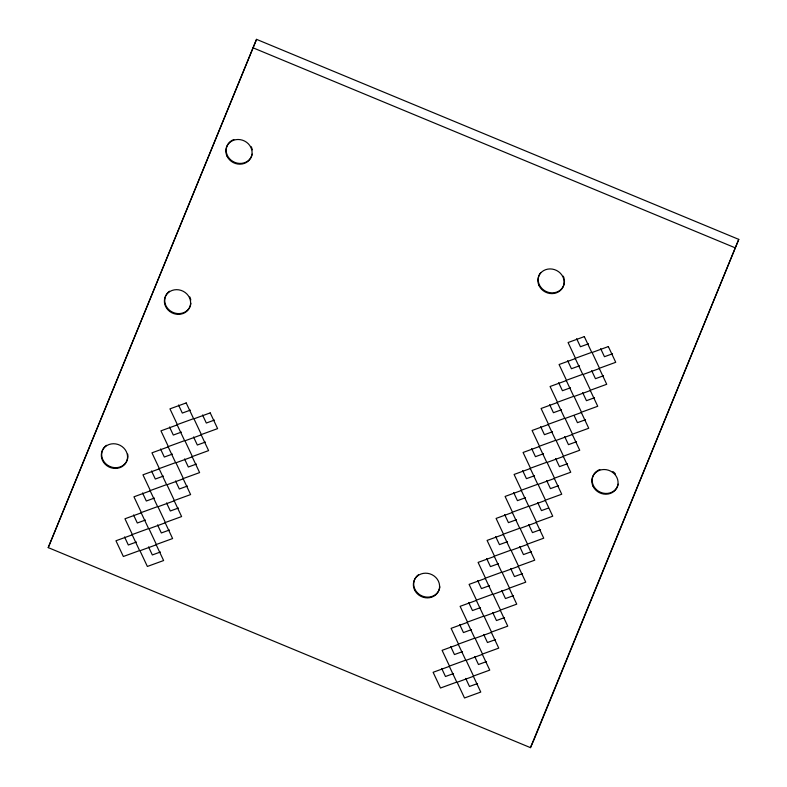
<?xml version="1.0" encoding="UTF-8"?>
<svg xmlns="http://www.w3.org/2000/svg" width="787" height="787" viewBox="0 0 787 787"><rect width="100%" height="100%" fill="white"/><g stroke="black" fill="none" stroke-linecap="round" stroke-linejoin="round"><path stroke-width="1.18" d="M48.233 547.614L256.532 39.35L738.767 239.386L534.176 739.278L530.468 747.65L48.233 547.614L256.532 39.35M530.468 747.65L738.767 239.386M190.395 410.125L182.309 413.067L178.521 405.02M181.394 432.112L173.307 435.054L169.53 427.007M214.418 420.081L206.322 423.032L202.544 414.985M172.402 454.099L164.316 457.04L160.528 448.993M205.417 442.068L197.33 445.019L193.543 436.962M163.401 476.086L155.314 479.027L151.527 470.98M196.416 464.055L188.329 467.006L184.542 458.949M154.4 498.063L146.313 501.014L142.536 492.967M187.414 486.041L179.328 488.993L175.55 480.936M588.519 343.801L580.432 346.742L576.645 338.695M145.408 520.05L137.312 523.001L133.534 514.954M178.423 508.028L170.336 510.979L166.549 502.923M579.527 365.788L571.431 368.729L567.653 360.682M612.542 353.766L604.455 356.708L600.668 348.661M136.407 542.036L128.32 544.988L124.533 536.931M169.421 530.015L161.335 532.966L157.548 524.909M570.526 387.775L562.439 390.716L558.652 382.669M603.54 375.753L595.454 378.695L591.667 370.647M160.42 552.002L152.334 554.953L148.546 546.896M561.524 409.761L553.438 412.703L549.651 404.656M594.539 397.74L586.453 400.681L582.665 392.634M552.523 431.748L544.437 434.69L540.659 426.643M585.548 419.727L577.451 422.668L574.146 415.625M543.532 453.735L535.445 456.676L531.658 448.629M576.546 441.714L568.46 444.655L564.673 436.608M534.53 475.722L526.444 478.663L522.657 470.616M567.545 463.691L559.459 466.642L555.671 458.595M525.529 497.709L517.443 500.65L513.665 492.603M558.544 485.677L550.457 488.629L546.68 480.582M516.538 519.695L508.441 522.637L504.664 514.59M548.391 508.087L541.466 510.615L537.678 502.559M507.536 541.682L499.45 544.624L495.662 536.577M540.551 529.651L532.465 532.602L528.677 524.545M498.535 563.659L490.449 566.61L486.661 558.563M531.55 551.638L523.463 554.589L519.676 546.532M489.534 585.646L481.447 588.597L477.67 580.55M522.558 573.625L514.462 576.576L510.684 568.519M480.552 607.603L472.466 610.555L468.678 602.498M513.557 595.611L505.47 598.563L501.683 590.506M471.541 629.62L463.454 632.571L459.667 624.514M504.556 617.598L496.469 620.549L492.682 612.493M462.54 651.606L454.453 654.558L450.676 646.501M495.554 639.585L487.468 642.526L483.69 634.479M453.558 673.564L445.472 676.505L441.684 668.458M486.563 661.572L478.476 664.513L474.689 656.466M477.571 683.529L469.485 686.471L465.707 678.424M252.824 47.722L735.058 247.767M564.289 279.306A13.31 12.159 23.9 0 1 548.382 292.341A13.31 12.159 23.9 0 1 540.659 272.676M563.285 276.168A13.31 12.159 23.9 0 1 564.053 278.244M618.198 484.172A13.31 12.159 23.9 0 1 598.622 491.304A13.31 12.159 23.9 0 1 596.949 471.069M597.864 470.478A13.31 12.159 23.9 0 1 599.851 469.544M612.925 471.561A13.31 12.159 23.9 0 1 615.424 473.912M439.884 586.787A13.31 12.159 23.9 0 1 420.642 595.267A13.31 12.159 23.9 0 1 418.468 574.736M252.214 154.144A13.31 12.159 23.9 0 1 231.221 160.282A13.31 12.159 23.9 0 1 233.877 139.515M251.26 146.726A13.31 12.159 23.9 0 1 252.253 149.864M190.907 303.27A13.31 12.159 23.9 0 1 171.674 311.75A13.31 12.159 23.9 0 1 169.5 291.22M189.785 296.906A13.31 12.159 23.9 0 1 190.788 300.054M127.73 454.129A13.31 12.159 23.9 0 1 110.18 466.593A13.31 12.159 23.9 0 1 106.442 445.294M186.194 402.934L169.953 408.856L177.341 424.577L193.592 418.664L186.194 402.934M177.203 424.921L160.951 430.843L168.339 446.563L184.591 440.641L177.203 424.921M210.218 412.9L193.966 418.812L201.354 434.542L217.605 428.62L210.218 412.9M168.202 446.908L151.95 452.83L159.348 468.55L175.59 462.628L168.202 446.908M201.216 434.886L184.965 440.799L192.362 456.529L208.604 450.607L201.216 434.886M159.2 468.895L142.959 474.817L150.347 490.537L166.588 484.615L159.2 468.895M192.215 456.873L175.973 462.786L183.361 478.516L199.613 472.594L192.215 456.873M150.199 490.881L133.957 496.804L141.345 512.524L157.597 506.602L150.199 490.881M183.223 478.86L166.972 484.772L174.36 500.502L190.611 494.58L183.223 478.86M584.318 336.62L568.076 342.532L575.464 358.252L591.716 352.34L584.318 336.62M141.207 512.868L124.956 518.781L132.344 534.511L148.595 528.589L141.207 512.868M174.222 500.847L157.971 506.759L165.368 522.489L181.61 516.567L174.222 500.847M575.327 358.597L559.075 364.519L566.463 380.239L582.714 374.327L575.327 358.597M608.341 346.575L592.09 352.497L599.487 368.218L615.729 362.305L608.341 346.575M132.206 534.855L115.955 540.767L123.352 556.498L139.594 550.575L132.206 534.855M165.221 522.834L148.979 528.746L156.367 544.466L172.609 538.554L165.221 522.834M566.325 380.583L550.074 386.506L557.471 402.226L573.713 396.314L566.325 380.583M599.34 368.562L583.098 374.484L590.486 390.204L606.728 384.282L599.34 368.562M156.22 544.82L139.978 550.733L147.366 566.453L163.617 560.541L156.22 544.82M557.324 402.57L541.082 408.492L548.47 424.213L564.722 418.3L557.324 402.57M590.339 390.549L574.097 396.471L581.485 412.191L597.736 406.269L590.339 390.549M548.332 424.557L532.081 430.479L539.469 446.199L555.72 440.287L548.332 424.557M581.347 412.536L565.096 418.458L572.483 434.178L588.735 428.256L581.347 412.536M539.331 446.544L523.08 452.466L530.477 468.186L546.719 462.274L539.331 446.544M572.346 434.522L556.094 440.445L563.492 456.165L579.734 450.243L572.346 434.522M530.33 468.531L514.088 474.453L521.476 490.173L537.718 484.261L530.33 468.531M563.344 456.509L547.103 462.431L554.491 478.152L570.742 472.23L563.344 456.509M521.328 490.517L505.087 496.44L512.475 512.16L528.726 506.238L521.328 490.517M554.353 478.496L538.101 484.408L545.489 500.138L561.741 494.216L554.353 478.496M512.337 512.504L496.085 518.426L503.473 534.147L519.725 528.225L512.337 512.504M545.352 500.483L529.1 506.395L536.498 522.125L552.74 516.203L545.352 500.483M503.336 534.491L487.084 540.413L494.482 556.134L510.724 550.211L503.336 534.491M536.35 522.47L520.109 528.382L527.497 544.112L543.738 538.19L536.35 522.47M494.334 556.478L478.093 562.4L485.481 578.12L501.732 572.198L494.334 556.478M527.349 544.456L511.107 550.369L518.495 566.099L534.747 560.177L527.349 544.456M485.343 578.465L469.091 584.377L476.479 600.107L492.731 594.185L485.343 578.465M518.358 566.443L502.106 572.356L509.494 588.086L525.746 582.164L518.358 566.443M476.351 600.422L460.11 606.334L467.498 622.064L483.749 616.142L476.351 600.422M509.356 588.43L493.105 594.342L500.502 610.063L516.744 604.15L509.356 588.43M467.34 622.438L451.099 628.351L458.487 644.081L474.738 638.159L467.34 622.438M500.355 610.417L484.113 616.329L491.501 632.05L507.753 626.137L500.355 610.417M458.339 644.425L442.097 650.337L449.485 666.068L465.737 660.145L458.339 644.425M491.363 632.404L475.112 638.316L482.5 654.036L498.751 648.124L491.363 632.404M449.357 666.382L433.116 672.295L440.504 688.015L456.755 682.103L449.357 666.382M482.362 654.391L466.111 660.303L473.508 676.023L489.75 670.111L482.362 654.391M473.38 676.338L457.129 682.26L464.517 697.98L480.768 692.068L473.38 676.338M593.005 486.218A13.31 12.159 23.9 0 0 615.631 489.711A13.31 12.159 23.9 0 0 606.216 469.682A13.31 12.159 23.9 0 0 593.005 486.218M414.533 589.886A13.31 12.159 23.9 0 0 437.159 593.378A13.31 12.159 23.9 0 0 427.744 573.349A13.31 12.159 23.9 0 0 414.533 589.886M227.02 156.19A13.31 12.159 23.9 0 0 249.646 159.682A13.31 12.159 23.9 0 0 240.242 139.653A13.31 12.159 23.9 0 0 227.02 156.19M539.056 285.632A13.31 12.159 23.9 0 0 561.682 289.114A13.31 12.159 23.9 0 0 552.267 269.085A13.31 12.159 23.9 0 0 539.056 285.632M165.555 306.379A13.31 12.159 23.9 0 0 188.182 309.862A13.31 12.159 23.9 0 0 178.767 289.832A13.31 12.159 23.9 0 0 165.555 306.379M102.497 460.454A13.31 12.159 23.9 0 0 125.123 463.937A13.31 12.159 23.9 0 0 115.709 443.907A13.31 12.159 23.9 0 0 102.497 460.454"/></g></svg>
